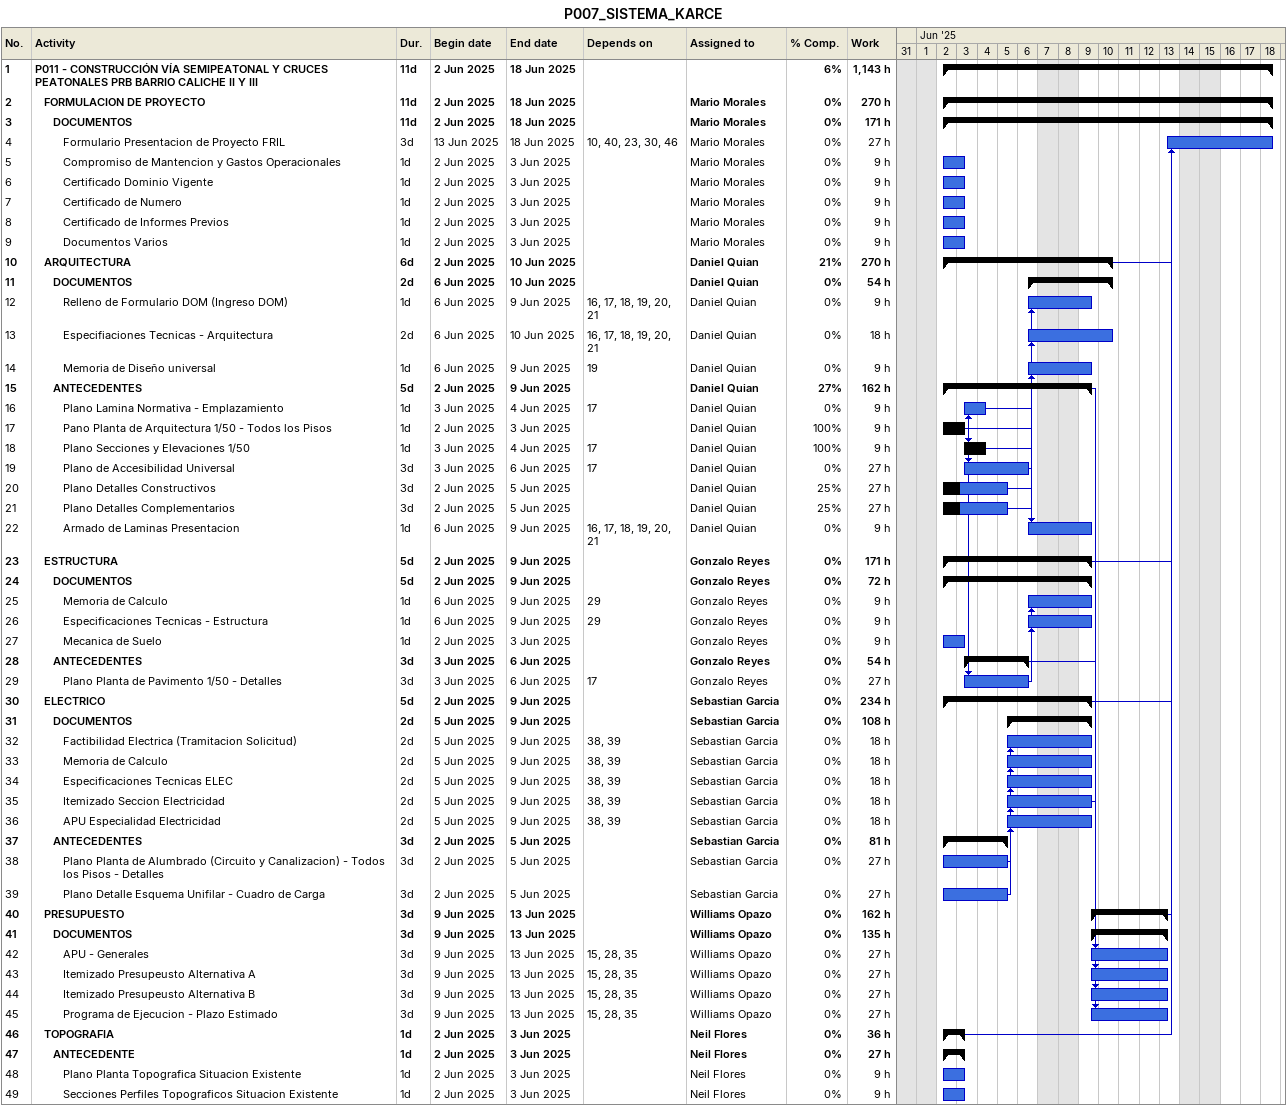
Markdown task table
P007_SISTEMA_KARCE

| ID | Level | Task | Duration | Start | Finish | Predecessors | Resources | % complete | Work (h) |
|---|---|---|---|---|---|---|---|---|---|
| 1 | 1 | **P011 - CONSTRUCCIÓN VÍA SEMIPEATONAL Y CRUCES PEATONALES PRB BARRIO CALICHE II Y III** | 11d | 2025-06-02 | 2025-06-18 |  |  | 6 | 1143 |
| 2 | 2 | **FORMULACION DE PROYECTO** | 11d | 2025-06-02 | 2025-06-18 |  | Mario Morales | 0 | 270 |
| 3 | 3 | **DOCUMENTOS** | 11d | 2025-06-02 | 2025-06-18 |  | Mario Morales | 0 | 171 |
| 4 | 4 | Formulario Presentacion de Proyecto FRIL | 3d | 2025-06-13 | 2025-06-18 | 10, 40, 23, 30, 46 | Mario Morales | 0 | 27 |
| 5 | 4 | Compromiso de Mantencion y Gastos Operacionales | 1d | 2025-06-02 | 2025-06-03 |  | Mario Morales | 0 | 9 |
| 6 | 4 | Certificado Dominio Vigente | 1d | 2025-06-02 | 2025-06-03 |  | Mario Morales | 0 | 9 |
| 7 | 4 | Certificado de Numero | 1d | 2025-06-02 | 2025-06-03 |  | Mario Morales | 0 | 9 |
| 8 | 4 | Certificado de Informes Previos | 1d | 2025-06-02 | 2025-06-03 |  | Mario Morales | 0 | 9 |
| 9 | 4 | Documentos Varios | 1d | 2025-06-02 | 2025-06-03 |  | Mario Morales | 0 | 9 |
| 10 | 2 | **ARQUITECTURA** | 6d | 2025-06-02 | 2025-06-10 |  | Daniel Quian | 21 | 270 |
| 11 | 3 | **DOCUMENTOS** | 2d | 2025-06-06 | 2025-06-10 |  | Daniel Quian | 0 | 54 |
| 12 | 4 | Relleno de Formulario DOM (Ingreso DOM) | 1d | 2025-06-06 | 2025-06-09 | 16, 17, 18, 19, 20, 21 | Daniel Quian | 0 | 9 |
| 13 | 4 | Especifiaciones Tecnicas - Arquitectura | 2d | 2025-06-06 | 2025-06-10 | 16, 17, 18, 19, 20, 21 | Daniel Quian | 0 | 18 |
| 14 | 4 | Memoria de Diseño universal | 1d | 2025-06-06 | 2025-06-09 | 19 | Daniel Quian | 0 | 9 |
| 15 | 3 | **ANTECEDENTES** | 5d | 2025-06-02 | 2025-06-09 |  | Daniel Quian | 27 | 162 |
| 16 | 4 | Plano Lamina Normativa - Emplazamiento | 1d | 2025-06-03 | 2025-06-04 | 17 | Daniel Quian | 0 | 9 |
| 17 | 4 | Pano Planta de Arquitectura 1/50 - Todos los Pisos | 1d | 2025-06-02 | 2025-06-03 |  | Daniel Quian | 100 | 9 |
| 18 | 4 | Plano Secciones y Elevaciones 1/50 | 1d | 2025-06-03 | 2025-06-04 | 17 | Daniel Quian | 100 | 9 |
| 19 | 4 | Plano de Accesibilidad Universal | 3d | 2025-06-03 | 2025-06-06 | 17 | Daniel Quian | 0 | 27 |
| 20 | 4 | Plano Detalles Constructivos | 3d | 2025-06-02 | 2025-06-05 |  | Daniel Quian | 25 | 27 |
| 21 | 4 | Plano Detalles Complementarios | 3d | 2025-06-02 | 2025-06-05 |  | Daniel Quian | 25 | 27 |
| 22 | 4 | Armado de Laminas Presentacion | 1d | 2025-06-06 | 2025-06-09 | 16, 17, 18, 19, 20, 21 | Daniel Quian | 0 | 9 |
| 23 | 2 | **ESTRUCTURA** | 5d | 2025-06-02 | 2025-06-09 |  | Gonzalo Reyes | 0 | 171 |
| 24 | 3 | **DOCUMENTOS** | 5d | 2025-06-02 | 2025-06-09 |  | Gonzalo Reyes | 0 | 72 |
| 25 | 4 | Memoria de Calculo | 1d | 2025-06-06 | 2025-06-09 | 29 | Gonzalo Reyes | 0 | 9 |
| 26 | 4 | Especificaciones Tecnicas - Estructura | 1d | 2025-06-06 | 2025-06-09 | 29 | Gonzalo Reyes | 0 | 9 |
| 27 | 4 | Mecanica de Suelo | 1d | 2025-06-02 | 2025-06-03 |  | Gonzalo Reyes | 0 | 9 |
| 28 | 3 | **ANTECEDENTES** | 3d | 2025-06-03 | 2025-06-06 |  | Gonzalo Reyes | 0 | 54 |
| 29 | 4 | Plano Planta de Pavimento 1/50 - Detalles | 3d | 2025-06-03 | 2025-06-06 | 17 | Gonzalo Reyes | 0 | 27 |
| 30 | 2 | **ELECTRICO** | 5d | 2025-06-02 | 2025-06-09 |  | Sebastian Garcia | 0 | 234 |
| 31 | 3 | **DOCUMENTOS** | 2d | 2025-06-05 | 2025-06-09 |  | Sebastian Garcia | 0 | 108 |
| 32 | 4 | Factibilidad Electrica (Tramitacion Solicitud) | 2d | 2025-06-05 | 2025-06-09 | 38, 39 | Sebastian Garcia | 0 | 18 |
| 33 | 4 | Memoria de Calculo | 2d | 2025-06-05 | 2025-06-09 | 38, 39 | Sebastian Garcia | 0 | 18 |
| 34 | 4 | Especificaciones Tecnicas ELEC | 2d | 2025-06-05 | 2025-06-09 | 38, 39 | Sebastian Garcia | 0 | 18 |
| 35 | 4 | Itemizado Seccion Electricidad | 2d | 2025-06-05 | 2025-06-09 | 38, 39 | Sebastian Garcia | 0 | 18 |
| 36 | 4 | APU Especialidad Electricidad | 2d | 2025-06-05 | 2025-06-09 | 38, 39 | Sebastian Garcia | 0 | 18 |
| 37 | 3 | **ANTECEDENTES** | 3d | 2025-06-02 | 2025-06-05 |  | Sebastian Garcia | 0 | 81 |
| 38 | 4 | Plano Planta de Alumbrado (Circuito y Canalizacion) - Todos los Pisos - Detalles | 3d | 2025-06-02 | 2025-06-05 |  | Sebastian Garcia | 0 | 27 |
| 39 | 4 | Plano Detalle Esquema Unifilar - Cuadro de Carga | 3d | 2025-06-02 | 2025-06-05 |  | Sebastian Garcia | 0 | 27 |
| 40 | 2 | **PRESUPUESTO** | 3d | 2025-06-09 | 2025-06-13 |  | Williams Opazo | 0 | 162 |
| 41 | 3 | **DOCUMENTOS** | 3d | 2025-06-09 | 2025-06-13 |  | Williams Opazo | 0 | 135 |
| 42 | 4 | APU - Generales | 3d | 2025-06-09 | 2025-06-13 | 15, 28, 35 | Williams Opazo | 0 | 27 |
| 43 | 4 | Itemizado Presupeusto Alternativa A | 3d | 2025-06-09 | 2025-06-13 | 15, 28, 35 | Williams Opazo | 0 | 27 |
| 44 | 4 | Itemizado Presupeusto Alternativa B | 3d | 2025-06-09 | 2025-06-13 | 15, 28, 35 | Williams Opazo | 0 | 27 |
| 45 | 4 | Programa de Ejecucion - Plazo Estimado | 3d | 2025-06-09 | 2025-06-13 | 15, 28, 35 | Williams Opazo | 0 | 27 |
| 46 | 2 | **TOPOGRAFIA** | 1d | 2025-06-02 | 2025-06-03 |  | Neil Flores | 0 | 36 |
| 47 | 3 | **ANTECEDENTE** | 1d | 2025-06-02 | 2025-06-03 |  | Neil Flores | 0 | 27 |
| 48 | 4 | Plano Planta Topografica Situacion Existente | 1d | 2025-06-02 | 2025-06-03 |  | Neil Flores | 0 | 9 |
| 49 | 4 | Secciones Perfiles Topograficos Situacion Existente | 1d | 2025-06-02 | 2025-06-03 |  | Neil Flores | 0 | 9 |
